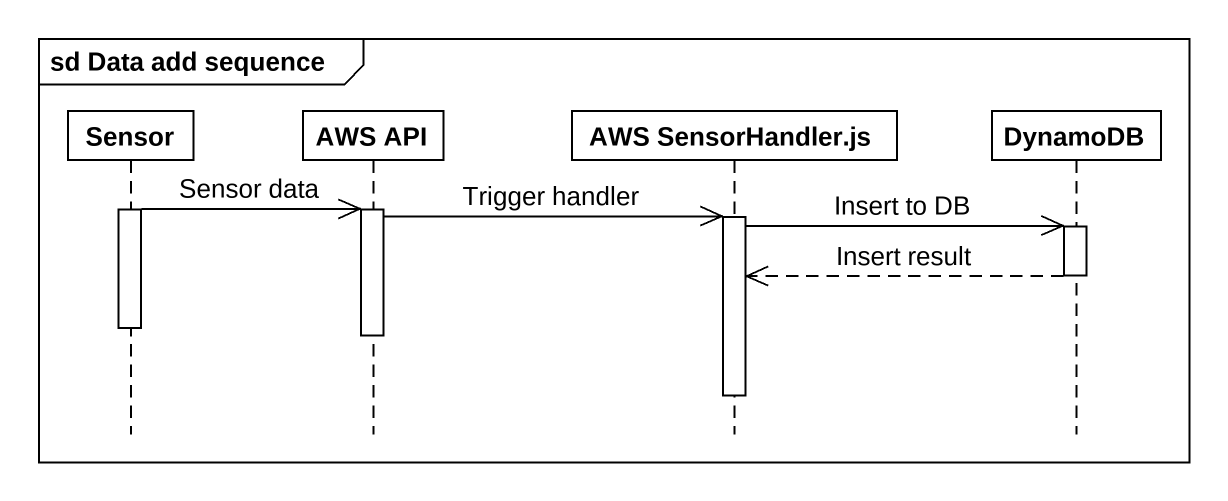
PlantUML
@startuml
mainframe sd Data add sequence
hide footbox
participant Sensor
participant "AWS API" as AWS_API
participant "AWS SensorHandler.js" as AWS_SensorHandler_js
participant DynamoDB

activate Sensor
Sensor ->> AWS_API : Sensor data
activate AWS_API
AWS_API ->> AWS_SensorHandler_js : Trigger handler
activate AWS_SensorHandler_js
AWS_SensorHandler_js ->> DynamoDB : Insert to DB
activate DynamoDB
DynamoDB -->> AWS_SensorHandler_js : Insert result
deactivate DynamoDB
deactivate Sensor
deactivate AWS_API
deactivate AWS_SensorHandler_js
@enduml
